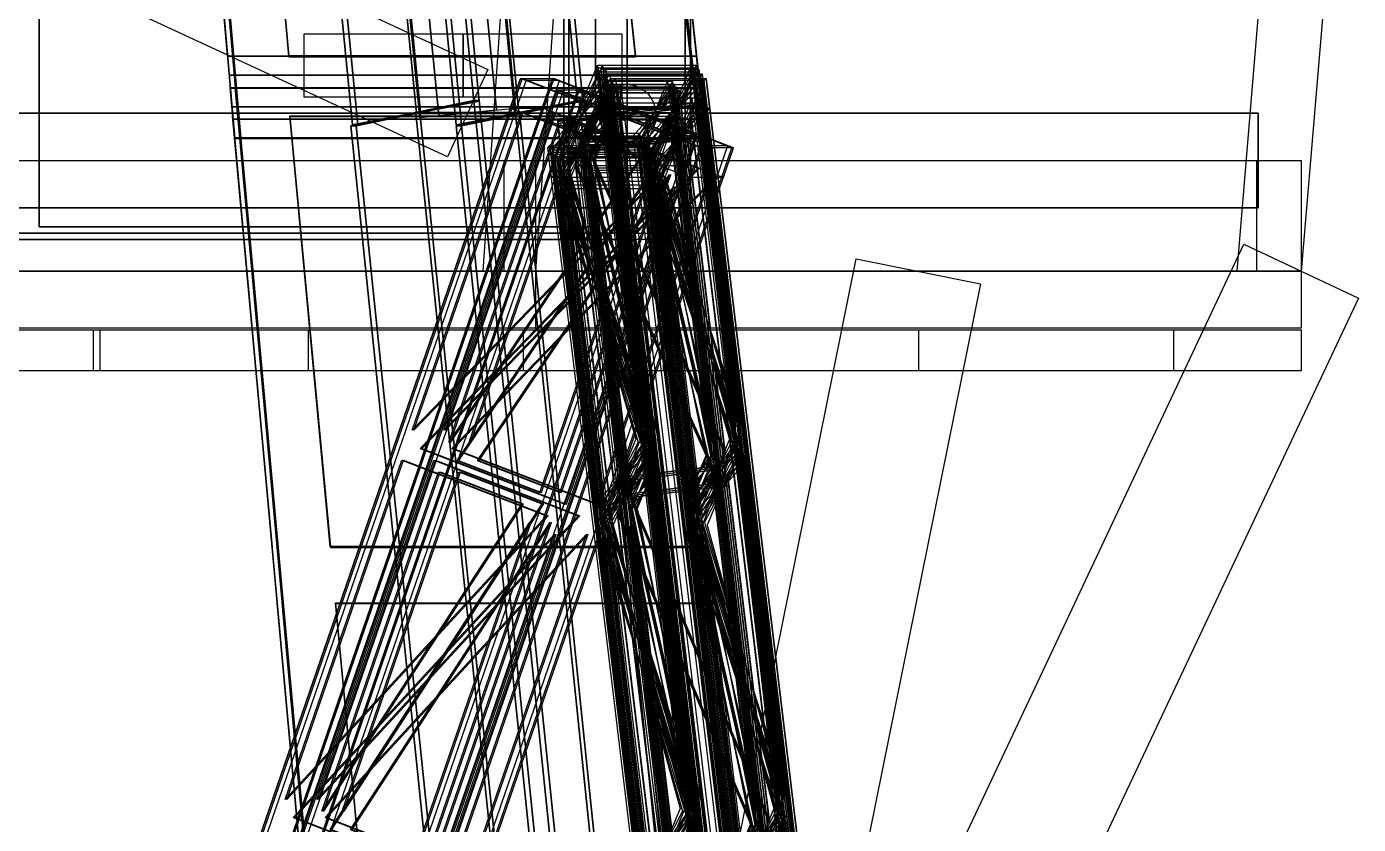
# Model space of a CAD drawing. Header units: millimetres. Extents: x -48000 to 1060615, y -2000 to 333000.
# Drawn here: x 9407 to 13613, y 117752 to 120273 of the extents above; entities that cross this region are included whole.
import ezdxf

# ---------------------------------------------------------------- set-up
doc = ezdxf.new("R2010")
doc.units = ezdxf.units.MM
doc.layers.add('D-STR-DECK', color=7, linetype='Continuous', lineweight=25)
doc.layers.add('D-STR-STRC', color=7, linetype='Continuous', lineweight=25)

msp = doc.modelspace()

# ---------------------------------------------------------------- linework, layer by layer
at = {"layer": 'D-STR-DECK'}
for points in [[(-11014.65, 119500), (-11070, 120300), (11070, 120300), (11014.65, 119500)], [(-11014.65, 119500), (-11070, 120300), (11070, 120300), (11014.65, 119500)], [(10849.43, 119500), (10903.95, 120300), (13500, 120300), (13432.5, 119500)], [(10849.43, 119500), (10903.95, 120300), (13500, 120300), (13432.5, 119500)], [(13231.01, 119500), (13297.5, 120300), (13500, 120300), (13432.5, 119500)], [(-13297.5, 119700), (-13297.5, 120000), (13297.5, 120000), (13297.5, 119700)], [(-13297.5, 119700), (-13297.5, 120000), (13297.5, 120000), (13297.5, 119700)], [(9300, 119700), (13297.5, 119700), (13297.5, 120000), (9300, 120000)], [(-11014.65, 119500), (-11014.65, 119850), (11014.65, 119850), (11014.65, 119500)], [(-11014.65, 119500), (-11014.65, 119850), (11014.65, 119850), (11014.65, 119500)], [(10915.66, 119500), (10915.66, 119850), (13432.5, 119850), (13432.5, 119500)], [(10915.66, 119500), (10915.66, 119850), (13432.5, 119850), (13432.5, 119500)], [(13292.5, 119500), (13292.5, 119850), (13432.5, 119850), (13432.5, 119500)], [(11134.7, 115085.13), (13251.52, 119585.13), (13613.48, 119414.87), (11496.65, 114914.87)], [(11119.63, 115039.55), (12027.53, 119539.55), (12419.62, 119460.45), (11511.73, 114960.45)], [(11119.63, 115039.55), (12027.53, 119539.55), (12419.62, 119460.45), (11511.73, 114960.45)], [(-11014.65, 119320), (-11014.65, 119500), (11014.65, 119500), (11014.65, 119320)], [(-11014.65, 119320), (-11014.65, 119500), (11014.65, 119500), (11014.65, 119320)], [(9278.86, 119320), (9278.86, 119500), (13432.5, 119500), (13432.5, 119320)], [(9278.86, 119320), (9278.86, 119500), (13432.5, 119500), (13432.5, 119320)], [(11315.68, 119320), (11315.68, 119500), (13432.5, 119500), (13432.5, 119320)], [(8119, 119315), (9637.82, 119315), (9637.82, 119185), (8119, 119185)], [(8119, 119315), (9637.82, 119315), (9637.82, 119185), (8119, 119185)], [(9618.33, 119315), (11417.62, 119315), (11417.62, 119185), (9618.33, 119185)], [(9618.33, 119315), (11417.62, 119315), (11417.62, 119185), (9618.33, 119185)], [(10297.27, 119315), (12223.58, 119315), (12223.58, 119185), (10297.27, 119185)], [(10297.27, 119315), (12223.58, 119315), (12223.58, 119185), (10297.27, 119185)], [(10976.21, 119315), (13029.52, 119315), (13029.52, 119185), (10976.21, 119185)], [(10976.21, 119315), (13029.52, 119315), (13029.52, 119185), (10976.21, 119185)], [(11315.68, 119315), (13432.5, 119315), (13432.5, 119185), (11315.68, 119185)], [(11315.68, 119315), (13432.5, 119315), (13432.5, 119185), (11315.68, 119185)], [(11315.68, 119315), (13432.5, 119315), (13432.5, 119185), (11315.68, 119185)], [(11315.68, 119315), (13432.5, 119315), (13432.5, 119185), (11315.68, 119185)], [(11315.68, 119315), (13432.5, 119315), (13432.5, 119185), (11315.68, 119185)], [(11315.68, 119315), (13432.5, 119315), (13432.5, 119185), (11315.68, 119185)], [(11315.68, 119315), (13432.5, 119315), (13432.5, 119185), (11315.68, 119185)], [(11315.68, 119315), (13432.5, 119315), (13432.5, 119185), (11315.68, 119185)]]:
    msp.add_lwpolyline(points, close=True, dxfattribs=at)
at = {"layer": 'D-STR-STRC'}
for points in [[(63.86, 125137.93), (10863.86, 120137.93), (10736.14, 119862.07), (-63.86, 124862.07)], [(10736.14, 119862.07), (-63.86, 124862.07), (63.86, 125137.93), (10863.86, 120137.93)], [(11551.16, 119922.15), (10064.5, 119922.15), (9614.87, 125080.63), (10993, 125080.63)], [(11551.16, 119920.76), (10064.5, 119920.76), (9614.87, 125079.24), (10993, 125079.24)], [(10064.5, 119919.04), (11551.16, 119919.04), (10993, 125077.52), (9614.87, 125077.52)], [(10080.43, 119922.15), (10080.43, 119922.15), (9630.81, 125080.63), (9630.81, 125080.63)], [(11535.25, 119919.04), (11535.25, 119919.04), (10977.09, 125077.52), (10977.09, 125077.52)], [(10436.39, 119962.56), (10819.68, 120037.44), (10331.27, 125037.44), (9947.98, 124962.56)], [(10819.68, 120037.44), (10436.39, 119962.56), (9947.98, 124962.56), (10331.27, 125037.44)], [(10836.65, 120037.44), (10651.31, 120001.23), (10162.9, 125001.23), (10348.24, 125037.44)], [(10651.31, 120001.23), (10836.65, 120037.44), (10348.24, 125037.44), (10162.9, 125001.23)], [(11163.61, 120037.44), (10780.32, 119962.56), (10291.92, 124962.56), (10675.21, 125037.44)], [(10780.32, 119962.56), (11163.61, 120037.44), (10675.21, 125037.44), (10291.92, 124962.56)], [(10819.68, 120037.44), (10836.65, 120037.44), (10348.24, 125037.44), (10331.27, 125037.44)], [(10836.65, 120037.44), (10819.68, 120037.44), (10331.27, 125037.44), (10348.24, 125037.44)], [(10961.3, 120001.23), (11146.64, 120037.44), (10658.24, 125037.44), (10472.9, 125001.23)], [(11146.64, 120037.44), (10961.3, 120001.23), (10472.9, 125001.23), (10658.24, 125037.44)], [(11146.64, 120037.44), (11163.61, 120037.44), (10675.21, 125037.44), (10658.24, 125037.44)], [(11163.61, 120037.44), (11146.64, 120037.44), (10658.24, 125037.44), (10675.21, 125037.44)], [(10638.7, 119998.77), (10453.36, 119962.56), (9964.95, 124962.56), (10150.29, 124998.77)], [(10453.36, 119962.56), (10638.7, 119998.77), (10150.29, 124998.77), (9964.95, 124962.56)], [(10948.69, 119998.77), (10638.7, 119998.77), (10150.29, 124998.77), (10460.29, 124998.77)], [(10638.7, 119998.77), (10948.69, 119998.77), (10460.29, 124998.77), (10150.29, 124998.77)], [(10648.72, 119985.22), (10160.31, 124985.22), (10462.87, 125014.78), (10951.28, 120014.78)], [(10462.87, 125014.78), (10951.28, 120014.78), (10648.72, 119985.22), (10160.31, 124985.22)], [(10651.31, 120001.23), (10961.3, 120001.23), (10472.9, 125001.23), (10162.9, 125001.23)], [(10961.3, 120001.23), (10651.31, 120001.23), (10162.9, 125001.23), (10472.9, 125001.23)], [(10709.23, 119991.13), (10220.83, 124991.13), (10402.36, 125008.87), (10890.77, 120008.87)], [(10402.36, 125008.87), (10890.77, 120008.87), (10709.23, 119991.13), (10220.83, 124991.13)], [(10710.43, 119991.25), (10222.02, 124991.25), (10401.17, 125008.75), (10889.57, 120008.75)], [(10763.35, 119962.56), (10948.69, 119998.77), (10460.29, 124998.77), (10274.95, 124962.56)], [(10948.69, 119998.77), (10763.35, 119962.56), (10274.95, 124962.56), (10460.29, 124998.77)], [(10453.36, 119962.56), (10436.39, 119962.56), (9947.98, 124962.56), (9964.95, 124962.56)], [(10436.39, 119962.56), (10453.36, 119962.56), (9964.95, 124962.56), (9947.98, 124962.56)], [(10780.32, 119962.56), (10763.35, 119962.56), (10274.95, 124962.56), (10291.92, 124962.56)], [(10763.35, 119962.56), (10780.32, 119962.56), (10291.92, 124962.56), (10274.95, 124962.56)], [(10041.92, 120179.79), (10041.92, 120179.79), (9922.4, 121551.02), (9922.4, 121551.02)], [(10057.86, 120181.18), (10057.86, 120181.18), (9938.34, 121552.41), (9938.34, 121552.41)], [(10235.38, 120179.79), (11329.67, 120179.79), (11185.05, 121551.2), (10112.08, 121551.2)], [(10235.38, 120178.07), (11329.67, 120178.07), (11185.05, 121549.48), (10112.08, 121549.48)], [(11329.67, 120181.18), (10235.38, 120181.18), (10112.09, 121552.41), (11185.06, 121552.41)], [(11329.67, 120179.79), (10235.38, 120179.79), (10112.09, 121551.02), (11185.06, 121551.02)], [(11507.22, 120178.07), (11507.22, 120178.07), (11358.83, 121549.48), (11358.83, 121549.48)], [(11523.13, 120179.79), (11523.13, 120179.79), (11374.74, 121551.2), (11374.74, 121551.2)], [(-11303.43, 120400), (-11303.43, 119600), (11303.43, 119600), (11303.43, 120400)], [(11303.43, 120400), (11303.43, 119600), (-11303.43, 119600), (-11303.43, 120400)], [(11103.43, 120400), (11103.43, 119600), (11103.43, 119600), (11103.43, 120400)], [(11103.43, 120400), (11503.43, 120400), (11503.43, 119600), (11103.43, 119600)], [(11119.43, 120400), (11119.43, 119600), (11119.43, 119600), (11119.43, 120400)], [(11203.43, 120400), (11203.43, 120400), (11203.43, 119600), (11203.43, 119600)], [(11203.43, 120400), (11203.43, 120400), (11203.43, 119600), (11203.43, 119600)], [(11303.43, 120400), (11303.43, 120400), (11303.43, 119600), (11303.43, 119600)], [(11303.43, 120400), (11303.43, 120400), (11303.43, 119600), (11303.43, 119600)], [(11487.43, 120400), (11487.43, 119600), (11487.43, 119600), (11487.43, 120400)], [(11503.43, 120400), (11503.43, 119600), (11503.43, 119600), (11503.43, 120400)], [(9447.02, 120360), (9447.02, 119640), (11203.43, 119640), (11203.43, 120360)], [(11203.43, 120360), (11203.43, 119640), (9447.02, 119640), (9447.02, 120360)], [(11103.43, 120360), (11103.43, 119640), (11103.43, 119640), (11103.43, 120360)], [(11119.43, 120360), (11119.43, 119640), (11119.43, 119640), (11119.43, 120360)], [(11487.43, 120360), (11487.43, 119640), (11487.43, 119640), (11487.43, 120360)], [(11503.43, 120360), (11503.43, 119640), (11503.43, 119640), (11503.43, 120360)], [(10283.52, 120250), (10785.35, 120250), (10785.35, 120050), (10283.52, 120050)], [(10283.52, 120250), (10785.35, 120250), (10785.35, 120050), (10283.52, 120050)], [(10283.52, 120250), (10785.35, 120250), (10785.35, 120050), (10283.52, 120050)], [(10283.52, 120250), (10785.35, 120250), (10785.35, 120050), (10283.52, 120050)], [(11287.17, 120050), (10785.35, 120050), (10785.35, 120250), (11287.17, 120250)], [(11287.17, 120050), (10785.35, 120050), (10785.35, 120250), (11287.17, 120250)], [(11287.17, 120050), (10785.35, 120050), (10785.35, 120250), (11287.17, 120250)], [(11287.17, 120050), (10785.35, 120050), (10785.35, 120250), (11287.17, 120250)], [(11522.42, 120179.79), (11522.42, 120179.79), (10042.62, 120179.79), (10042.62, 120179.79)], [(11522.42, 120179.79), (10042.62, 120179.79), (10042.62, 120179.79), (11522.42, 120179.79)], [(12890.94, 106151.46), (12764.99, 105848.54), (11084.5, 119848.54), (11210.45, 120151.46)], [(11210.45, 120151.46), (11522.36, 120151.46), (11396.41, 119848.54), (11084.5, 119848.54)], [(12906.54, 106151.46), (12780.59, 105848.54), (11100.1, 119848.54), (11226.04, 120151.46)], [(11210.45, 120151.46), (11522.36, 120151.46), (11518.42, 120141.99), (11206.51, 120141.99)], [(13187.26, 106151.46), (13061.31, 105848.54), (11380.82, 119848.54), (11506.76, 120151.46)], [(13202.85, 106151.46), (13076.91, 105848.54), (11396.41, 119848.54), (11522.36, 120151.46)], [(6155.33, 106109.46), (6723.08, 105890.54), (11534.55, 119890.54), (10966.79, 120109.46)], [(6160.6, 106109.46), (6728.36, 105890.54), (11539.83, 119890.54), (10972.07, 120109.46)], [(6255.57, 106109.46), (6823.32, 105890.54), (11634.79, 119890.54), (11067.03, 120109.46)], [(6260.84, 106109.46), (6828.6, 105890.54), (11640.07, 119890.54), (11072.31, 120109.46)], [(11528.87, 120120.21), (11528.87, 120120.21), (10047.82, 120120.21), (10047.82, 120120.21)], [(11528.87, 120120.21), (10047.82, 120120.21), (10047.82, 120120.21), (11528.87, 120120.21)], [(10966.79, 120109.46), (11072.31, 120109.46), (11090.05, 120102.62), (10984.54, 120102.62)], [(10966.79, 120109.46), (11072.31, 120109.46), (11640.07, 119890.54), (11534.55, 119890.54)], [(12932.02, 106109.46), (12733.72, 105890.54), (11053.23, 119890.54), (11251.53, 120109.46)], [(11251.53, 120109.46), (11553.63, 120109.46), (11355.33, 119890.54), (11053.23, 119890.54)], [(12914.61, 106124.21), (12746.51, 105875.79), (11066.01, 119875.79), (11234.12, 120124.21)], [(11234.12, 120124.21), (11540.85, 120124.21), (11372.74, 119875.79), (11066.01, 119875.79)], [(12947.13, 106109.46), (12748.83, 105890.54), (11068.33, 119890.54), (11266.63, 120109.46)], [(12901.35, 106138.24), (12756.71, 105861.76), (11076.21, 119861.76), (11220.86, 120138.24)], [(11220.86, 120138.24), (11530.65, 120138.24), (11386, 119861.76), (11076.21, 119861.76)], [(12929.95, 106124.21), (12761.84, 105875.79), (11081.35, 119875.79), (11249.45, 120124.21)], [(12916.84, 106138.24), (12772.2, 105861.76), (11091.7, 119861.76), (11236.35, 120138.24)], [(12922.91, 106099.4), (12840.25, 105900.6), (11159.76, 119900.6), (11242.41, 120099.4)], [(11447.1, 120099.4), (11242.41, 120099.4), (11159.76, 119900.6), (11364.45, 119900.6)], [(12938.5, 106099.4), (12855.85, 105900.6), (11175.35, 119900.6), (11258.01, 120099.4)], [(11220.86, 120138.24), (11530.65, 120138.24), (11526.13, 120129.6), (11216.34, 120129.6)], [(11234.12, 120124.21), (11540.85, 120124.21), (11535.59, 120116.44), (11228.86, 120116.44)], [(11447.1, 120099.4), (11242.41, 120099.4), (11238.47, 120089.93), (11443.17, 120089.93)], [(11251.53, 120109.46), (11553.63, 120109.46), (11547.43, 120102.62), (11245.33, 120102.62)], [(13219.02, 106109.46), (13020.72, 105890.54), (11340.23, 119890.54), (11538.53, 120109.46)], [(13112, 106099.4), (13029.35, 105900.6), (11348.85, 119900.6), (11431.51, 120099.4)], [(13234.13, 106109.46), (13035.83, 105890.54), (11355.33, 119890.54), (11553.63, 120109.46)], [(13206.01, 106124.21), (13037.9, 105875.79), (11357.4, 119875.79), (11525.51, 120124.21)], [(13127.6, 106099.4), (13044.94, 105900.6), (11364.45, 119900.6), (11447.1, 120099.4)], [(13195.65, 106138.24), (13051.01, 105861.76), (11370.51, 119861.76), (11515.16, 120138.24)], [(13221.34, 106124.21), (13053.24, 105875.79), (11372.74, 119875.79), (11540.85, 120124.21)], [(13211.14, 106138.24), (13066.5, 105861.76), (11386, 119861.76), (11530.65, 120138.24)], [(6271.04, 106071.84), (6643.64, 105928.16), (11455.1, 119928.16), (11082.51, 120071.84)], [(6276.32, 106071.84), (6648.91, 105928.16), (11460.38, 119928.16), (11087.79, 120071.84)], [(6335.01, 106071.84), (6707.6, 105928.16), (11519.07, 119928.16), (11146.48, 120071.84)], [(6340.29, 106071.84), (6712.88, 105928.16), (11524.35, 119928.16), (11151.76, 120071.84)], [(12241.87, 113922.3), (10612.2, 113922.3), (10049.57, 120080.61), (11534.21, 120080.61)], [(10049.57, 120079.16), (10049.57, 120079.16), (10069.57, 120079.16), (10069.57, 120079.16)], [(12241.87, 113920.84), (10612.2, 113920.84), (10049.57, 120079.16), (11534.21, 120079.16)], [(11534.21, 120079.16), (10049.57, 120079.16), (10049.57, 120079.16), (11534.21, 120079.16)], [(10612.2, 113919.02), (12241.87, 113919.02), (11534.21, 120077.33), (10049.57, 120077.33)], [(11533.5, 120079.16), (11533.5, 120079.16), (10050.27, 120079.16), (10050.27, 120079.16)], [(11533.5, 120079.16), (10050.27, 120079.16), (10050.27, 120079.16), (11533.5, 120079.16)], [(10628.14, 113922.3), (10628.14, 113922.3), (10065.5, 120080.61), (10065.5, 120080.61)], [(11151.76, 120071.84), (11082.51, 120071.84), (11100.25, 120064.99), (11169.5, 120064.99)], [(11151.76, 120071.84), (11082.51, 120071.84), (11455.1, 119928.16), (11524.35, 119928.16)], [(11221.02, 120063.37), (11532.93, 120063.37), (11406.99, 119760.45), (11095.07, 119760.45)], [(12949.86, 106071.84), (12819.73, 105928.16), (11139.23, 119928.16), (11269.37, 120071.84)], [(11467.62, 120071.84), (11269.37, 120071.84), (11139.23, 119928.16), (11337.49, 119928.16)], [(12938.44, 106081.51), (12828.12, 105918.49), (11147.62, 119918.49), (11257.94, 120081.51)], [(11459.23, 120081.51), (11257.94, 120081.51), (11147.62, 119918.49), (11348.91, 119918.49)], [(12929.74, 106090.72), (12834.81, 105909.28), (11154.32, 119909.28), (11249.24, 120090.72)], [(11452.54, 120090.72), (11249.24, 120090.72), (11154.32, 119909.28), (11357.62, 119909.28)], [(12964.97, 106071.84), (12834.84, 105928.16), (11154.34, 119928.16), (11284.47, 120071.84)], [(12953.78, 106081.51), (12843.46, 105918.49), (11162.96, 119918.49), (11273.28, 120081.51)], [(12945.23, 106090.72), (12850.3, 105909.28), (11169.81, 119909.28), (11264.73, 120090.72)], [(11452.54, 120090.72), (11249.24, 120090.72), (11244.72, 120082.08), (11448.02, 120082.08)], [(11459.23, 120081.51), (11257.94, 120081.51), (11252.69, 120073.75), (11453.98, 120073.75)], [(11467.62, 120071.84), (11269.37, 120071.84), (11263.17, 120064.99), (11461.43, 120064.99)], [(11283.43, 120090), (11533.31, 120090), (11533.31, 119910), (11283.43, 119910)], [(13133.01, 106071.84), (13002.88, 105928.16), (11322.38, 119928.16), (11452.52, 120071.84)], [(13124.39, 106081.51), (13014.07, 105918.49), (11333.58, 119918.49), (11443.9, 120081.51)], [(13148.12, 106071.84), (13017.99, 105928.16), (11337.49, 119928.16), (11467.62, 120071.84)], [(13117.55, 106090.72), (13022.62, 105909.28), (11342.13, 119909.28), (11437.05, 120090.72)], [(13139.73, 106081.51), (13029.41, 105918.49), (11348.91, 119918.49), (11459.23, 120081.51)], [(13133.04, 106090.72), (13038.11, 105909.28), (11357.62, 119909.28), (11452.54, 120090.72)], [(11534.21, 120079.16), (11534.21, 120079.16), (11514.21, 120079.16), (11514.21, 120079.16)], [(12225.98, 113919.02), (12225.98, 113919.02), (11518.32, 120077.33), (11518.32, 120077.33)], [(11540.33, 120019.79), (11540.33, 120019.79), (10055.7, 120019.79), (10055.7, 120019.79)], [(11540.33, 120019.79), (10055.7, 120019.79), (10055.7, 120019.79), (11540.33, 120019.79)], [(10430.85, 119959.89), (10819.78, 120040.11), (10836.75, 120040.11), (10648.58, 120001.3), (10964.01, 120001.3), (11152.17, 120040.11), (11169.15, 120040.11), (10780.22, 119959.89), (10763.25, 119959.89), (10951.42, 119998.7), (10635.99, 119998.7), (10447.83, 119959.89)], [(11049.67, 113959.89), (11438.59, 114040.11), (10819.78, 120040.11), (10430.85, 119959.89)], [(10780.22, 119959.89), (11169.15, 120040.11), (11152.17, 120040.11), (10964.01, 120001.3), (10648.58, 120001.3), (10836.75, 120040.11), (10819.78, 120040.11), (10430.85, 119959.89), (10447.83, 119959.89), (10635.99, 119998.7), (10951.42, 119998.7), (10763.25, 119959.89)], [(11438.59, 114040.11), (11049.67, 113959.89), (10430.85, 119959.89), (10819.78, 120040.11)], [(10436.39, 119962.56), (10819.68, 120037.44), (10836.65, 120037.44), (10651.31, 120001.23), (10961.3, 120001.23), (11146.64, 120037.44), (11163.61, 120037.44), (10780.32, 119962.56), (10763.35, 119962.56), (10948.69, 119998.77), (10638.7, 119998.77), (10453.36, 119962.56)], [(10780.32, 119962.56), (11163.61, 120037.44), (11146.64, 120037.44), (10961.3, 120001.23), (10651.31, 120001.23), (10836.65, 120037.44), (10819.68, 120037.44), (10436.39, 119962.56), (10453.36, 119962.56), (10638.7, 119998.77), (10948.69, 119998.77), (10763.35, 119962.56)], [(11455.56, 114040.11), (11267.4, 114001.3), (10648.58, 120001.3), (10836.75, 120040.11)], [(11267.4, 114001.3), (11455.56, 114040.11), (10836.75, 120040.11), (10648.58, 120001.3)], [(11787.96, 114040.11), (11399.04, 113959.89), (10780.22, 119959.89), (11169.15, 120040.11)], [(11399.04, 113959.89), (11787.96, 114040.11), (11169.15, 120040.11), (10780.22, 119959.89)], [(11438.59, 114040.11), (11455.56, 114040.11), (10836.75, 120040.11), (10819.78, 120040.11)], [(11455.56, 114040.11), (11438.59, 114040.11), (10819.78, 120040.11), (10836.75, 120040.11)], [(10934.5, 120015.5), (11040.01, 120015.5), (11607.77, 119796.57), (11502.26, 119796.57)], [(11582.82, 114001.3), (11770.99, 114040.11), (11152.17, 120040.11), (10964.01, 120001.3)], [(11770.99, 114040.11), (11582.82, 114001.3), (10964.01, 120001.3), (11152.17, 120040.11)], [(11262.81, 120015.5), (11564.91, 120015.5), (11366.61, 119796.57), (11064.51, 119796.57)], [(11245.18, 120032.05), (11551.91, 120032.05), (11383.8, 119783.63), (11077.08, 119783.63)], [(13202.36, 106032.72), (12765.49, 105980.46), (11084.99, 119980.46), (11521.87, 120032.72)], [(11521.87, 120032.72), (11521.87, 120019.54), (11084.99, 119967.28), (11084.99, 119980.46)], [(13202.36, 106032.72), (12765.49, 105980.46), (11084.99, 119980.46), (11521.87, 120032.72)], [(11521.87, 120019.54), (11521.87, 120032.72), (11084.99, 119980.46), (11084.99, 119967.28)], [(13202.36, 106031.76), (12765.49, 105979.51), (11084.99, 119979.51), (11521.87, 120031.76)], [(13202.36, 106031.76), (12765.49, 105979.51), (11084.99, 119979.51), (11521.87, 120031.76)], [(13202.36, 106020.49), (12765.49, 105968.24), (11084.99, 119968.24), (11521.87, 120020.49)], [(13202.36, 106020.49), (12765.49, 105968.24), (11084.99, 119968.24), (11521.87, 120020.49)], [(13202.36, 106019.54), (12765.49, 105967.28), (11084.99, 119967.28), (11521.87, 120019.54)], [(13202.36, 106019.54), (12765.49, 105967.28), (11084.99, 119967.28), (11521.87, 120019.54)], [(13202.36, 106026.22), (12765.49, 105973.78), (11085, 119973.78), (11521.86, 120026.22)], [(11521.86, 120026.22), (11521.86, 120026.22), (11085, 119973.78), (11085, 119973.78)], [(11231.68, 120048.05), (11541.47, 120048.05), (11396.83, 119771.57), (11087.04, 119771.57)], [(11355.63, 119008.83), (11234.67, 120016.52), (11099.4, 119816.63)], [(11344.01, 119019.68), (11222.64, 120030.77), (11106.25, 119808.29)], [(11334.95, 119029.73), (11213.15, 120044.44), (11111.8, 119800.68)], [(11370.97, 119008.83), (11250.01, 120016.52), (11114.74, 119816.63)], [(11359.5, 119019.68), (11238.13, 120030.77), (11121.74, 119808.29)], [(11350.55, 119029.73), (11228.74, 120044.44), (11127.4, 119800.68)], [(11770.99, 114040.11), (11787.96, 114040.11), (11169.15, 120040.11), (11152.17, 120040.11)], [(11787.96, 114040.11), (11770.99, 114040.11), (11152.17, 120040.11), (11169.15, 120040.11)], [(11647.02, 119008.83), (11526.07, 120016.52), (11390.79, 119816.63)], [(11638.31, 119019.68), (11516.94, 120030.77), (11400.55, 119808.29)], [(11662.36, 119008.83), (11541.4, 120016.52), (11406.13, 119816.63)], [(11631.27, 119029.73), (11509.47, 120044.44), (11408.12, 119800.68)], [(11653.8, 119019.68), (11532.43, 120030.77), (11416.04, 119808.29)], [(11646.86, 119029.73), (11525.06, 120044.44), (11423.71, 119800.68)], [(11521.86, 120026.22), (11521.86, 120026.22), (11502, 120023.84), (11502, 120023.84)], [(11521.87, 120032.72), (11521.87, 120019.54), (11502.01, 120017.16), (11502.01, 120030.34)], [(11521.87, 120019.54), (11521.87, 120032.72), (11502.01, 120030.34), (11502.01, 120017.16)], [(10182.08, 118628.73), (10182.08, 118628.73), (10057.71, 119990.01), (10057.71, 119990.01)], [(11544.02, 119980.19), (11544.02, 119980.19), (10060.02, 119980.19), (10060.02, 119980.19)], [(11544.02, 119980.19), (10060.02, 119980.19), (10060.02, 119980.19), (11544.02, 119980.19)], [(10198.01, 118630.19), (10198.01, 118630.19), (10073.64, 119991.46), (10073.64, 119991.46)], [(10366.24, 118628.52), (11516.76, 118628.52), (11364.18, 119990.22), (10237.95, 119990.22)], [(10366.24, 118626.69), (11516.76, 118626.69), (11364.18, 119988.39), (10237.95, 119988.39)], [(11516.74, 118630.19), (10366.22, 118630.19), (10237.97, 119991.46), (11364.2, 119991.46)], [(11516.74, 118628.73), (10366.22, 118628.73), (10237.97, 119990.01), (11364.2, 119990.01)], [(11254.8, 113998.7), (11066.64, 113959.89), (10447.83, 119959.89), (10635.99, 119998.7)], [(11066.64, 113959.89), (11254.8, 113998.7), (10635.99, 119998.7), (10447.83, 119959.89)], [(10624.74, 118997.24), (10969.98, 120001.81), (11426.85, 119825.65)], [(10630.01, 118997.24), (10975.26, 120001.81), (11432.13, 119825.65)], [(11570.23, 113998.7), (11254.8, 113998.7), (10635.99, 119998.7), (10951.42, 119998.7)], [(11254.8, 113998.7), (11570.23, 113998.7), (10951.42, 119998.7), (10635.99, 119998.7)], [(11267.4, 114001.3), (11582.82, 114001.3), (10964.01, 120001.3), (10648.58, 120001.3)], [(11582.82, 114001.3), (11267.4, 114001.3), (10648.58, 120001.3), (10964.01, 120001.3)], [(10724.98, 118997.24), (11070.22, 120001.81), (11527.09, 119825.65)], [(10730.25, 118997.24), (11075.5, 120001.81), (11532.37, 119825.65)], [(11382.06, 113959.89), (11570.23, 113998.7), (10951.42, 119998.7), (10763.25, 119959.89)], [(11570.23, 113998.7), (11382.06, 113959.89), (10763.25, 119959.89), (10951.42, 119998.7)], [(11119.46, 119977.87), (11050.22, 119977.87), (11422.81, 119834.2), (11492.05, 119834.2)], [(11104.85, 119982.84), (11104.85, 119969.66), (11084.99, 119967.28), (11084.99, 119980.46)], [(11104.85, 119969.66), (11104.85, 119982.84), (11084.99, 119980.46), (11084.99, 119967.28)], [(11104.85, 119976.16), (11104.85, 119976.16), (11085, 119973.78), (11085, 119973.78)], [(11371, 118997.24), (11250.41, 120001.81), (11090.84, 119825.65)], [(11386.1, 118997.24), (11265.52, 120001.81), (11105.95, 119825.65)], [(11478.9, 119977.87), (11280.65, 119977.87), (11150.51, 119834.2), (11348.77, 119834.2)], [(11470.3, 119989.35), (11269.01, 119989.35), (11158.69, 119826.33), (11359.98, 119826.33)], [(11463.37, 120000.53), (11260.07, 120000.53), (11165.14, 119819.09), (11368.44, 119819.09)], [(11457.68, 120011.31), (11252.98, 120011.31), (11170.33, 119812.51), (11375.02, 119812.51)], [(11379.46, 118966.13), (11258.5, 119973.82), (11181.01, 119859.32)], [(11372.39, 118972.16), (11251.03, 119983.25), (11184.35, 119855.81)], [(11366.91, 118977.66), (11245.11, 119992.37), (11187.06, 119852.75)], [(11394.79, 118966.13), (11273.84, 119973.82), (11196.35, 119859.32)], [(11387.88, 118972.16), (11266.52, 119983.25), (11199.84, 119855.81)], [(11382.51, 118977.66), (11260.71, 119992.37), (11202.65, 119852.75)], [(11565.41, 118966.13), (11444.45, 119973.82), (11366.97, 119859.32)], [(11560.2, 118972.16), (11438.84, 119983.25), (11372.16, 119855.81)], [(11556.01, 118977.66), (11434.21, 119992.37), (11376.15, 119852.75)], [(11658, 118997.24), (11537.41, 120001.81), (11377.84, 119825.65)], [(11580.75, 118966.13), (11459.79, 119973.82), (11382.3, 119859.32)], [(11575.69, 118972.16), (11454.33, 119983.25), (11387.65, 119855.81)], [(11571.61, 118977.66), (11449.8, 119992.37), (11391.75, 119852.75)], [(11673.1, 118997.24), (11552.52, 120001.81), (11392.95, 119825.65)], [(11685.01, 118626.69), (11685.01, 118626.69), (11528.54, 119988.39), (11528.54, 119988.39)], [(11700.91, 118628.52), (11700.91, 118628.52), (11544.43, 119990.22), (11544.43, 119990.22)], [(11066.64, 113959.89), (11049.67, 113959.89), (10430.85, 119959.89), (10447.83, 119959.89)], [(11049.67, 113959.89), (11066.64, 113959.89), (10447.83, 119959.89), (10430.85, 119959.89)], [(10740.45, 118959.61), (11085.7, 119964.19), (11347.4, 119863.27)], [(10745.73, 118959.61), (11090.98, 119964.19), (11352.68, 119863.27)], [(11399.04, 113959.89), (11382.06, 113959.89), (10763.25, 119959.89), (10780.22, 119959.89)], [(11382.06, 113959.89), (11399.04, 113959.89), (10780.22, 119959.89), (10763.25, 119959.89)], [(10804.42, 118959.61), (11149.67, 119964.19), (11411.37, 119863.27)], [(10809.7, 118959.61), (11154.95, 119964.19), (11416.65, 119863.27)], [(11533.76, 119933.6), (11533.76, 119920.42), (11096.89, 119868.17), (11096.89, 119881.35)], [(11533.76, 119920.42), (11533.76, 119933.6), (11096.89, 119881.35), (11096.89, 119868.17)], [(11343.69, 119935.01), (11145.43, 119935.01), (11139.23, 119928.16), (11337.49, 119928.16)], [(11388.84, 118959.61), (11268.25, 119964.19), (11176.85, 119863.27)], [(11613.57, 118933.16), (11494.05, 119928.85), (11181.29, 119891.45)], [(11613.57, 118933.16), (11494.05, 119928.85), (11181.29, 119891.45)], [(11403.94, 118959.61), (11283.36, 119964.19), (11191.96, 119863.27)], [(11571.99, 118959.61), (11451.4, 119964.19), (11360, 119863.27)], [(11587.09, 118959.61), (11466.51, 119964.19), (11375.11, 119863.27)], [(11506.6, 119935.01), (11437.36, 119935.01), (11455.1, 119928.16), (11524.35, 119928.16)], [(10064.5, 119920.76), (10064.5, 119920.76), (10084.5, 119920.76), (10084.5, 119920.76)], [(11551.16, 119920.76), (10064.5, 119920.76), (10064.5, 119920.76), (11551.16, 119920.76)], [(11550.45, 119920.76), (11550.45, 119920.76), (10065.2, 119920.76), (10065.2, 119920.76)], [(11550.45, 119920.76), (10065.2, 119920.76), (10065.2, 119920.76), (11550.45, 119920.76)], [(11059.42, 119897.38), (11361.53, 119897.38), (11355.33, 119890.54), (11053.23, 119890.54)], [(11533.78, 119926.93), (11533.78, 119926.93), (11096.92, 119874.49), (11096.92, 119874.49)], [(11354.17, 119926.25), (11152.88, 119926.25), (11147.62, 119918.49), (11348.91, 119918.49)], [(11362.14, 119917.92), (11158.84, 119917.92), (11154.32, 119909.28), (11357.62, 119909.28)], [(11368.39, 119910.07), (11163.69, 119910.07), (11159.76, 119900.6), (11364.45, 119900.6)], [(11613.57, 118932.2), (11494.05, 119927.9), (11181.29, 119890.49)], [(11613.57, 118932.2), (11494.05, 119927.9), (11181.29, 119890.49)], [(11613.57, 118920.93), (11494.05, 119916.63), (11181.29, 119879.23)], [(11613.57, 118920.93), (11494.05, 119916.63), (11181.29, 119879.23)], [(11613.57, 118919.97), (11494.05, 119915.67), (11181.29, 119878.27)], [(11613.57, 118919.97), (11494.05, 119915.67), (11181.29, 119878.27)], [(11613.55, 118926.77), (11494.06, 119922.17), (11181.31, 119884.62)], [(11516.81, 119897.38), (11622.32, 119897.38), (11640.07, 119890.54), (11534.55, 119890.54)], [(11551.16, 119920.76), (11551.16, 119920.76), (11531.16, 119920.76), (11531.16, 119920.76)], [(11071.27, 119883.56), (11377.99, 119883.56), (11372.74, 119875.79), (11066.01, 119875.79)], [(11080.73, 119870.4), (11390.52, 119870.4), (11386, 119861.76), (11076.21, 119861.76)], [(11088.44, 119858.01), (11400.35, 119858.01), (11396.41, 119848.54), (11084.5, 119848.54)], [(10765.84, 118901.93), (11027.54, 118801.02), (11372.79, 119805.59)], [(10771.12, 118901.93), (11032.82, 118801.02), (11378.07, 119805.59)], [(10829.81, 118901.93), (11091.51, 118801.02), (11436.76, 119805.59)], [(10835.09, 118901.93), (11096.79, 118801.02), (11442.04, 119805.59)], [(11574.24, 118883.21), (11261.48, 118845.8), (11141.96, 119841.5)], [(11574.24, 118883.21), (11261.48, 118845.8), (11141.96, 119841.5)], [(11574.24, 118882.25), (11261.48, 118844.84), (11141.96, 119840.54)], [(11574.24, 118882.25), (11261.48, 118844.84), (11141.96, 119840.54)], [(11574.24, 118870.99), (11261.48, 118833.58), (11141.96, 119829.28)], [(11574.24, 118870.99), (11261.48, 118833.58), (11141.96, 119829.28)], [(11574.24, 118870.03), (11261.48, 118832.62), (11141.96, 119828.32)], [(11574.24, 118870.03), (11261.48, 118832.62), (11141.96, 119828.32)], [(11574.23, 118876.73), (11261.48, 118839.18), (11141.99, 119834.58)], [(11379.97, 118901.93), (11288.57, 118801.02), (11167.98, 119805.59)], [(11395.08, 118901.93), (11303.67, 118801.02), (11183.09, 119805.59)], [(11563.12, 118901.93), (11471.72, 118801.02), (11351.13, 119805.59)], [(11578.23, 118901.93), (11486.82, 118801.02), (11366.24, 119805.59)], [(10650.12, 118939.56), (11106.99, 118763.39), (11452.24, 119767.97)], [(10655.4, 118939.56), (11112.27, 118763.39), (11457.51, 119767.97)], [(10750.36, 118939.56), (11207.23, 118763.39), (11552.48, 119767.97)], [(10755.64, 118939.56), (11212.51, 118763.39), (11557.75, 119767.97)], [(11362.13, 118939.56), (11202.56, 118763.39), (11081.98, 119767.97)], [(11377.24, 118939.56), (11217.67, 118763.39), (11097.08, 119767.97)], [(11372.62, 118907.2), (11295.13, 118792.69), (11174.17, 119800.38)], [(11367.1, 118912.13), (11300.42, 118784.7), (11179.06, 119795.79)], [(11362.82, 118916.72), (11304.76, 118777.09), (11182.96, 119791.81)], [(11387.95, 118907.2), (11310.47, 118792.69), (11189.51, 119800.38)], [(11382.58, 118912.13), (11315.91, 118784.7), (11194.55, 119795.79)], [(11378.41, 118916.72), (11320.36, 118777.09), (11198.56, 119791.81)], [(11558.57, 118907.2), (11481.08, 118792.69), (11360.13, 119800.38)], [(11554.9, 118912.13), (11488.23, 118784.7), (11366.87, 119795.79)], [(11649.13, 118939.56), (11489.56, 118763.39), (11368.97, 119767.97)], [(11551.91, 118916.72), (11493.86, 118777.09), (11372.06, 119791.81)], [(11573.91, 118907.2), (11496.42, 118792.69), (11375.46, 119800.38)], [(11570.39, 118912.13), (11503.72, 118784.7), (11382.35, 119795.79)], [(11664.23, 118939.56), (11504.66, 118763.39), (11384.08, 119767.97)], [(11567.51, 118916.72), (11509.45, 118777.09), (11387.65, 119791.81)], [(11348.79, 118949.89), (11213.52, 118750), (11092.56, 119757.69)], [(11338.71, 118959.65), (11222.32, 118737.18), (11100.95, 119748.27)], [(11330.85, 118968.79), (11229.5, 118725.03), (11107.7, 119739.74)], [(11364.13, 118949.89), (11228.85, 118750), (11107.9, 119757.69)], [(11354.2, 118959.65), (11237.81, 118737.18), (11116.44, 119748.27)], [(11346.45, 118968.79), (11245.1, 118725.03), (11123.3, 119739.74)], [(11640.18, 118949.89), (11504.91, 118750), (11383.95, 119757.69)], [(11633.01, 118959.65), (11516.62, 118737.18), (11395.25, 119748.27)], [(11655.52, 118949.89), (11520.25, 118750), (11399.29, 119757.69)], [(11627.17, 118968.79), (11525.82, 118725.03), (11404.02, 119739.74)], [(11648.5, 118959.65), (11532.11, 118737.18), (11410.74, 119748.27)], [(11642.77, 118968.79), (11541.42, 118725.03), (11419.62, 119739.74)], [(11103.43, 119620), (11503.43, 119620), (11503.43, 119600), (11103.43, 119600)], [(11303.43, 119620), (11303.43, 119620), (11303.43, 119600), (11303.43, 119600)], [(11303.43, 119620), (11303.43, 119620), (11303.43, 119600), (11303.43, 119600)], [(11484.05, 117853.01), (11354.84, 118929.49), (11238.44, 118707.01)], [(11474.99, 117863.06), (11345.52, 118941.64), (11244.18, 118697.88)], [(11499.54, 117853.01), (11370.32, 118929.49), (11253.93, 118707.01)], [(11490.59, 117863.06), (11361.12, 118941.64), (11259.77, 118697.88)], [(11778.35, 117853.01), (11649.14, 118929.49), (11532.74, 118707.01)], [(11771.31, 117863.06), (11641.84, 118941.64), (11540.49, 118697.88)], [(11793.84, 117853.01), (11664.62, 118929.49), (11548.23, 118707.01)], [(11786.9, 117863.06), (11657.44, 118941.64), (11556.09, 118697.88)], [(10223.78, 117830.57), (10592.44, 118903.27), (11049.31, 118727.1)], [(10229.06, 117830.57), (10597.72, 118903.27), (11054.58, 118727.1)], [(10324.02, 117830.57), (10692.68, 118903.27), (11149.55, 118727.1)], [(10329.3, 117830.57), (10697.96, 118903.27), (11154.82, 118727.1)], [(11511.04, 117830.57), (11382.28, 118903.27), (11222.71, 118727.1)], [(11495.67, 117842.16), (11366.7, 118916.67), (11231.42, 118716.78)], [(11526.14, 117830.57), (11397.38, 118903.27), (11237.81, 118727.1)], [(11511.01, 117842.16), (11382.03, 118916.67), (11246.76, 118716.78)], [(11512.44, 117805.49), (11383.22, 118881.97), (11316.55, 118754.53)], [(11506.95, 117810.99), (11377.49, 118889.57), (11319.43, 118749.94)], [(11527.92, 117805.49), (11398.71, 118881.97), (11332.04, 118754.53)], [(11522.55, 117810.99), (11393.08, 118889.57), (11335.03, 118749.94)], [(11700.24, 117805.49), (11571.03, 118881.97), (11504.36, 118754.53)], [(11696.05, 117810.99), (11566.58, 118889.57), (11508.53, 118749.94)], [(11798.04, 117830.57), (11669.28, 118903.27), (11509.71, 118727.1)], [(11715.73, 117805.49), (11586.52, 118881.97), (11519.85, 118754.53)], [(11787.07, 117842.16), (11658.09, 118916.67), (11522.81, 118716.78)], [(11711.65, 117810.99), (11582.18, 118889.57), (11524.13, 118749.94)], [(11813.14, 117830.57), (11684.38, 118903.27), (11524.81, 118727.1)], [(11802.4, 117842.16), (11673.42, 118916.67), (11538.15, 118716.78)], [(10339.5, 117792.95), (10708.16, 118865.64), (10969.86, 118764.73)], [(10344.77, 117792.95), (10713.44, 118865.64), (10975.14, 118764.73)], [(10403.47, 117792.95), (10772.13, 118865.64), (11033.83, 118764.73)], [(10408.74, 117792.95), (10777.4, 118865.64), (11039.11, 118764.73)], [(11528.88, 117792.95), (11400.12, 118865.64), (11308.71, 118764.73)], [(11519.5, 117799.47), (11390.52, 118873.97), (11313.03, 118759.47)], [(11543.99, 117792.95), (11415.22, 118865.64), (11323.82, 118764.73)], [(11534.84, 117799.47), (11405.86, 118873.97), (11328.37, 118759.47)], [(11712.03, 117792.95), (11583.27, 118865.64), (11491.86, 118764.73)], [(11705.45, 117799.47), (11576.47, 118873.97), (11498.99, 118759.47)], [(11727.14, 117792.95), (11598.37, 118865.64), (11506.97, 118764.73)], [(11720.79, 117799.47), (11591.81, 118873.97), (11514.32, 118759.47)], [(11753.61, 117766.49), (11625.46, 118834.04), (11312.7, 118796.64)], [(11753.61, 117766.49), (11625.46, 118834.04), (11312.7, 118796.64)], [(11753.61, 117765.53), (11625.46, 118833.09), (11312.7, 118795.68)], [(11753.61, 117765.53), (11625.46, 118833.09), (11312.7, 118795.68)], [(11753.61, 117754.27), (11625.46, 118821.82), (11312.7, 118784.41)], [(11753.61, 117754.27), (11625.46, 118821.82), (11312.7, 118784.41)], [(11753.61, 117753.31), (11625.46, 118820.86), (11312.7, 118783.46)], [(11753.61, 117753.31), (11625.46, 118820.86), (11312.7, 118783.46)], [(11753.59, 117760.1), (11625.47, 118827.48), (11312.71, 118789.94)], [(11714.28, 117716.54), (11401.52, 117679.14), (11273.37, 118746.69)], [(11714.28, 117716.54), (11401.52, 117679.14), (11273.37, 118746.69)], [(11714.28, 117715.59), (11401.52, 117678.18), (11273.37, 118745.73)], [(11714.28, 117715.59), (11401.52, 117678.18), (11273.37, 118745.73)], [(11714.28, 117704.32), (11401.52, 117666.91), (11273.37, 118734.47)], [(11714.28, 117704.32), (11401.52, 117666.91), (11273.37, 118734.47)], [(11714.28, 117703.36), (11401.52, 117665.96), (11273.37, 118733.51)], [(11714.28, 117703.36), (11401.52, 117665.96), (11273.37, 118733.51)], [(11714.27, 117710.06), (11401.52, 117672.52), (11273.39, 118739.9)], [(10249.17, 117772.9), (10706.04, 117596.73), (11074.7, 118669.43)], [(10254.44, 117772.9), (10711.31, 117596.73), (11079.97, 118669.43)], [(10349.41, 117772.9), (10806.27, 117596.73), (11174.94, 118669.43)], [(10354.68, 117772.9), (10811.55, 117596.73), (11180.21, 118669.43)], [(10364.89, 117735.27), (10626.59, 117634.36), (10995.25, 118707.05)], [(10370.16, 117735.27), (10631.86, 117634.36), (11000.52, 118707.05)], [(10428.86, 117735.27), (10690.56, 117634.36), (11059.22, 118707.05)], [(10434.13, 117735.27), (10695.83, 117634.36), (11064.49, 118707.05)], [(11502.17, 117772.9), (11342.6, 117596.73), (11213.84, 118669.43)], [(11517.28, 117772.9), (11357.71, 117596.73), (11228.95, 118669.43)], [(11520.01, 117735.27), (11428.61, 117634.36), (11299.85, 118707.05)], [(11512.66, 117740.53), (11435.17, 117626.03), (11306.19, 118700.53)], [(11507.14, 117745.47), (11440.46, 117618.03), (11311.25, 118694.51)], [(11535.12, 117735.27), (11443.71, 117634.36), (11314.95, 118707.05)], [(11502.86, 117750.06), (11444.8, 117610.43), (11315.34, 118689.01)], [(11527.99, 117740.53), (11450.51, 117626.03), (11321.53, 118700.53)], [(11522.63, 117745.47), (11455.95, 117618.03), (11326.74, 118694.51)], [(11518.45, 117750.06), (11460.4, 117610.43), (11330.93, 118689.01)], [(11703.16, 117735.27), (11611.76, 117634.36), (11483, 118707.05)], [(11698.61, 117740.53), (11621.13, 117626.03), (11492.15, 118700.53)], [(11718.27, 117735.27), (11626.86, 117634.36), (11498.1, 118707.05)], [(11694.95, 117745.47), (11628.27, 117618.03), (11499.06, 118694.51)], [(11789.17, 117772.9), (11629.6, 117596.73), (11500.84, 118669.43)], [(11691.95, 117750.06), (11633.9, 117610.43), (11504.43, 118689.01)], [(11713.95, 117740.53), (11636.46, 117626.03), (11507.48, 118700.53)], [(11710.44, 117745.47), (11643.76, 117618.03), (11514.55, 118694.51)], [(11804.28, 117772.9), (11644.71, 117596.73), (11515.94, 118669.43)], [(11707.55, 117750.06), (11649.5, 117610.43), (11520.03, 118689.01)], [(11488.83, 117783.22), (11353.56, 117583.33), (11224.58, 118657.84)], [(11478.75, 117792.99), (11362.36, 117570.51), (11233.14, 118646.99)], [(11504.17, 117783.22), (11368.9, 117583.33), (11239.92, 118657.84)], [(11470.89, 117802.12), (11369.55, 117558.36), (11240.08, 118636.94)], [(11494.24, 117792.99), (11377.85, 117570.51), (11248.63, 118646.99)], [(11486.49, 117802.12), (11385.14, 117558.36), (11255.67, 118636.94)], [(11780.22, 117783.22), (11644.95, 117583.33), (11515.97, 118657.84)], [(11773.05, 117792.99), (11656.66, 117570.51), (11527.44, 118646.99)], [(11795.56, 117783.22), (11660.29, 117583.33), (11531.31, 118657.84)], [(11767.21, 117802.12), (11665.86, 117558.36), (11536.4, 118636.94)], [(11788.54, 117792.99), (11672.15, 117570.51), (11542.93, 118646.99)], [(11782.81, 117802.12), (11681.46, 117558.36), (11551.99, 118636.94)], [(10322.74, 117089.15), (10322.74, 117089.15), (10198.37, 118450.43), (10198.37, 118450.43)], [(10338.67, 117090.61), (10338.67, 117090.61), (10214.3, 118451.88), (10214.3, 118451.88)], [(10511.3, 117088.94), (11689.28, 117088.94), (11536.7, 118450.64), (10383, 118450.64)], [(10511.3, 117087.11), (11689.28, 117087.11), (11536.7, 118448.81), (10383, 118448.81)], [(11689.26, 117090.61), (10511.28, 117090.61), (10383.02, 118451.88), (11536.72, 118451.88)], [(11689.26, 117089.15), (10511.28, 117089.15), (10383.02, 118450.43), (11536.72, 118450.43)], [(11861.93, 117087.11), (11861.93, 117087.11), (11705.45, 118448.81), (11705.45, 118448.81)], [(11877.82, 117088.94), (11877.82, 117088.94), (11721.35, 118450.64), (11721.35, 118450.64)], [(11624.09, 116686.34), (11494.88, 117762.82), (11378.48, 117540.35)], [(11615.03, 116696.39), (11485.57, 117774.97), (11384.22, 117531.21)], [(11639.58, 116686.34), (11510.37, 117762.82), (11393.97, 117540.35)], [(11630.63, 116696.39), (11501.16, 117774.97), (11399.81, 117531.21)], [(11918.39, 116686.34), (11789.18, 117762.82), (11672.78, 117540.35)], [(11911.35, 116696.39), (11781.88, 117774.97), (11680.53, 117531.21)], [(11933.88, 116686.34), (11804.67, 117762.82), (11688.27, 117540.35)], [(11926.95, 116696.39), (11797.48, 117774.97), (11696.13, 117531.21)]]:
    msp.add_lwpolyline(points, close=True, dxfattribs=at)
for points in [[(10064.5, 119920.76), (9614.87, 125079.24)], [(10064.5, 119920.76), (9614.87, 125079.24)], [(10084.5, 119920.76), (9634.87, 125079.24)], [(11531.16, 119920.76), (10973, 125079.24)], [(11551.16, 119920.76), (10993, 125079.24)], [(11551.16, 119920.76), (10993, 125079.24)], [(10047.82, 120120.21), (10042.62, 120179.79)], [(10047.82, 120120.21), (10042.62, 120179.79)], [(12887.01, 106141.99), (11206.51, 120141.99)], [(12890.94, 106151.46), (11210.45, 120151.46)], [(11221.02, 120063.37), (11210.45, 120151.46)], [(13198.92, 106141.99), (11518.42, 120141.99)], [(13202.85, 106151.46), (11522.36, 120151.46)], [(11532.93, 120063.37), (11522.36, 120151.46)], [(11528.87, 120120.21), (11522.42, 120179.79)], [(11528.87, 120120.21), (11522.42, 120179.79)], [(6155.33, 106109.46), (10966.79, 120109.46)], [(6173.07, 106102.62), (10984.54, 120102.62)], [(6260.84, 106109.46), (11072.31, 120109.46)], [(6278.58, 106102.62), (11090.05, 120102.62)], [(10934.5, 120015.5), (10966.79, 120109.46)], [(11040.01, 120015.5), (11072.31, 120109.46)], [(12896.83, 106129.6), (11216.34, 120129.6)], [(12901.35, 106138.24), (11220.86, 120138.24)], [(11231.68, 120048.05), (11220.86, 120138.24)], [(12909.36, 106116.44), (11228.86, 120116.44)], [(12914.61, 106124.21), (11234.12, 120124.21)], [(11245.18, 120032.05), (11234.12, 120124.21)], [(12922.91, 106099.4), (11242.41, 120099.4)], [(11252.98, 120011.31), (11242.41, 120099.4)], [(12925.83, 106102.62), (11245.33, 120102.62)], [(12932.02, 106109.46), (11251.53, 120109.46)], [(11262.81, 120015.5), (11251.53, 120109.46)], [(13127.6, 106099.4), (11447.1, 120099.4)], [(11457.68, 120011.31), (11447.1, 120099.4)], [(13206.62, 106129.6), (11526.13, 120129.6)], [(13211.14, 106138.24), (11530.65, 120138.24)], [(11541.47, 120048.05), (11530.65, 120138.24)], [(13216.09, 106116.44), (11535.59, 120116.44)], [(13221.34, 106124.21), (11540.85, 120124.21)], [(11551.91, 120032.05), (11540.85, 120124.21)], [(13227.93, 106102.62), (11547.43, 120102.62)], [(13234.13, 106109.46), (11553.63, 120109.46)], [(11564.91, 120015.5), (11553.63, 120109.46)], [(6271.04, 106071.84), (11082.51, 120071.84)], [(6288.79, 106064.99), (11100.25, 120064.99)], [(6340.29, 106071.84), (11151.76, 120071.84)], [(6358.03, 106064.99), (11169.5, 120064.99)], [(10612.2, 113920.84), (10049.57, 120079.16)], [(10612.2, 113920.84), (10049.57, 120079.16)], [(10055.7, 120019.79), (10050.27, 120079.16)], [(10055.7, 120019.79), (10050.27, 120079.16)], [(10632.2, 113920.84), (10069.57, 120079.16)], [(11050.22, 119977.87), (11082.51, 120071.84)], [(11119.46, 119977.87), (11151.76, 120071.84)], [(12918.97, 106089.93), (11238.47, 120089.93)], [(12925.22, 106082.08), (11244.72, 120082.08)], [(12929.74, 106090.72), (11249.24, 120090.72)], [(11260.07, 120000.53), (11249.24, 120090.72)], [(12933.19, 106073.75), (11252.69, 120073.75)], [(12938.44, 106081.51), (11257.94, 120081.51)], [(11269.01, 119989.35), (11257.94, 120081.51)], [(12943.67, 106064.99), (11263.17, 120064.99)], [(12949.86, 106071.84), (11269.37, 120071.84)], [(11280.65, 119977.87), (11269.37, 120071.84)], [(13123.66, 106089.93), (11443.17, 120089.93)], [(13128.52, 106082.08), (11448.02, 120082.08)], [(13133.04, 106090.72), (11452.54, 120090.72)], [(11463.37, 120000.53), (11452.54, 120090.72)], [(13134.48, 106073.75), (11453.98, 120073.75)], [(13139.73, 106081.51), (11459.23, 120081.51)], [(11470.3, 119989.35), (11459.23, 120081.51)], [(13141.92, 106064.99), (11461.43, 120064.99)], [(13148.12, 106071.84), (11467.62, 120071.84)], [(11478.9, 119977.87), (11467.62, 120071.84)], [(12221.87, 113920.84), (11514.21, 120079.16)], [(11540.33, 120019.79), (11533.5, 120079.16)], [(11540.33, 120019.79), (11533.5, 120079.16)], [(12241.87, 113920.84), (11534.21, 120079.16)], [(12241.87, 113920.84), (11534.21, 120079.16)], [(13182.5, 106023.84), (11502, 120023.84)], [(13182.5, 106030.34), (11502.01, 120030.34)], [(13182.5, 106030.34), (11502.01, 120030.34)], [(13182.5, 106017.16), (11502.01, 120017.16)], [(13182.5, 106017.16), (11502.01, 120017.16)], [(13202.36, 106026.22), (11521.86, 120026.22)], [(11533.78, 119926.93), (11521.86, 120026.22)], [(13202.36, 106032.72), (11521.87, 120032.72)], [(11533.76, 119933.6), (11521.87, 120032.72)], [(13202.36, 106032.72), (11521.87, 120032.72)], [(11533.76, 119933.6), (11521.87, 120032.72)], [(13202.36, 106019.54), (11521.87, 120019.54)], [(11533.76, 119920.42), (11521.87, 120019.54)], [(13202.36, 106019.54), (11521.87, 120019.54)], [(11533.76, 119920.42), (11521.87, 120019.54)], [(10065.2, 119920.76), (10060.02, 119980.19)], [(10065.2, 119920.76), (10060.02, 119980.19)], [(12765.49, 105980.46), (11084.99, 119980.46)], [(11096.89, 119881.35), (11084.99, 119980.46)], [(12765.49, 105980.46), (11084.99, 119980.46)], [(11096.89, 119881.35), (11084.99, 119980.46)], [(12765.49, 105973.78), (11085, 119973.78)], [(11096.92, 119874.49), (11085, 119973.78)], [(12785.35, 105982.84), (11104.85, 119982.84)], [(12785.35, 105982.84), (11104.85, 119982.84)], [(12785.35, 105976.16), (11104.85, 119976.16)], [(11550.45, 119920.76), (11544.02, 119980.19)], [(11550.45, 119920.76), (11544.02, 119980.19)], [(6625.89, 105935.01), (11437.36, 119935.01)], [(6643.64, 105928.16), (11455.1, 119928.16)], [(6695.14, 105935.01), (11506.6, 119935.01)], [(6712.88, 105928.16), (11524.35, 119928.16)], [(12765.49, 105967.28), (11084.99, 119967.28)], [(11096.89, 119868.17), (11084.99, 119967.28)], [(12765.49, 105967.28), (11084.99, 119967.28)], [(11096.89, 119868.17), (11084.99, 119967.28)], [(12785.35, 105969.66), (11104.85, 119969.66)], [(12785.35, 105969.66), (11104.85, 119969.66)], [(12819.73, 105928.16), (11139.23, 119928.16)], [(11150.51, 119834.2), (11139.23, 119928.16)], [(12825.93, 105935.01), (11145.43, 119935.01)], [(13017.99, 105928.16), (11337.49, 119928.16)], [(11348.77, 119834.2), (11337.49, 119928.16)], [(13024.18, 105935.01), (11343.69, 119935.01)], [(11422.81, 119834.2), (11455.1, 119928.16)], [(11492.05, 119834.2), (11524.35, 119928.16)], [(6705.34, 105897.38), (11516.81, 119897.38)], [(6723.08, 105890.54), (11534.55, 119890.54)], [(6810.86, 105897.38), (11622.32, 119897.38)], [(6828.6, 105890.54), (11640.07, 119890.54)], [(12733.72, 105890.54), (11053.23, 119890.54)], [(11064.51, 119796.57), (11053.23, 119890.54)], [(12739.92, 105897.38), (11059.42, 119897.38)], [(12828.12, 105918.49), (11147.62, 119918.49)], [(11158.69, 119826.33), (11147.62, 119918.49)], [(12833.37, 105926.25), (11152.88, 119926.25)], [(12834.81, 105909.28), (11154.32, 119909.28)], [(11165.14, 119819.09), (11154.32, 119909.28)], [(12839.33, 105917.92), (11158.84, 119917.92)], [(12840.25, 105900.6), (11159.76, 119900.6)], [(11170.33, 119812.51), (11159.76, 119900.6)], [(12844.19, 105910.07), (11163.69, 119910.07)], [(13029.41, 105918.49), (11348.91, 119918.49)], [(11359.98, 119826.33), (11348.91, 119918.49)], [(13034.66, 105926.25), (11354.17, 119926.25)], [(13035.83, 105890.54), (11355.33, 119890.54)], [(11366.61, 119796.57), (11355.33, 119890.54)], [(13038.11, 105909.28), (11357.62, 119909.28)], [(11368.44, 119819.09), (11357.62, 119909.28)], [(13042.02, 105897.38), (11361.53, 119897.38)], [(13042.63, 105917.92), (11362.14, 119917.92)], [(13044.94, 105900.6), (11364.45, 119900.6)], [(11375.02, 119812.51), (11364.45, 119900.6)], [(13048.88, 105910.07), (11368.39, 119910.07)], [(11502.26, 119796.57), (11534.55, 119890.54)], [(11607.77, 119796.57), (11640.07, 119890.54)], [(12746.51, 105875.79), (11066.01, 119875.79)], [(11077.08, 119783.63), (11066.01, 119875.79)], [(12751.76, 105883.56), (11071.27, 119883.56)], [(12756.71, 105861.76), (11076.21, 119861.76)], [(11087.04, 119771.57), (11076.21, 119861.76)], [(12761.23, 105870.4), (11080.73, 119870.4)], [(12764.99, 105848.54), (11084.5, 119848.54)], [(11095.07, 119760.45), (11084.5, 119848.54)], [(12768.93, 105858.01), (11088.44, 119858.01)], [(13053.24, 105875.79), (11372.74, 119875.79)], [(11383.8, 119783.63), (11372.74, 119875.79)], [(13058.49, 105883.56), (11377.99, 119883.56)], [(13066.5, 105861.76), (11386, 119861.76)], [(11396.83, 119771.57), (11386, 119861.76)], [(13071.02, 105870.4), (11390.52, 119870.4)], [(13076.91, 105848.54), (11396.41, 119848.54)], [(11406.99, 119760.45), (11396.41, 119848.54)], [(13080.84, 105858.01), (11400.35, 119858.01)], [(-11303.43, 119620), (11303.43, 119620)], [(11303.43, 119620), (-11303.43, 119620)], [(-11303.43, 119600), (11303.43, 119600)], [(11303.43, 119600), (-11303.43, 119600)], [(11203.43, 119600), (11303.43, 119600)], [(11303.43, 119600), (11203.43, 119600)]]:
    msp.add_lwpolyline(points, dxfattribs=at)
msp.add_circle((11303.43, 120000), 90, dxfattribs=at)

doc.saveas('drawing.dxf')
